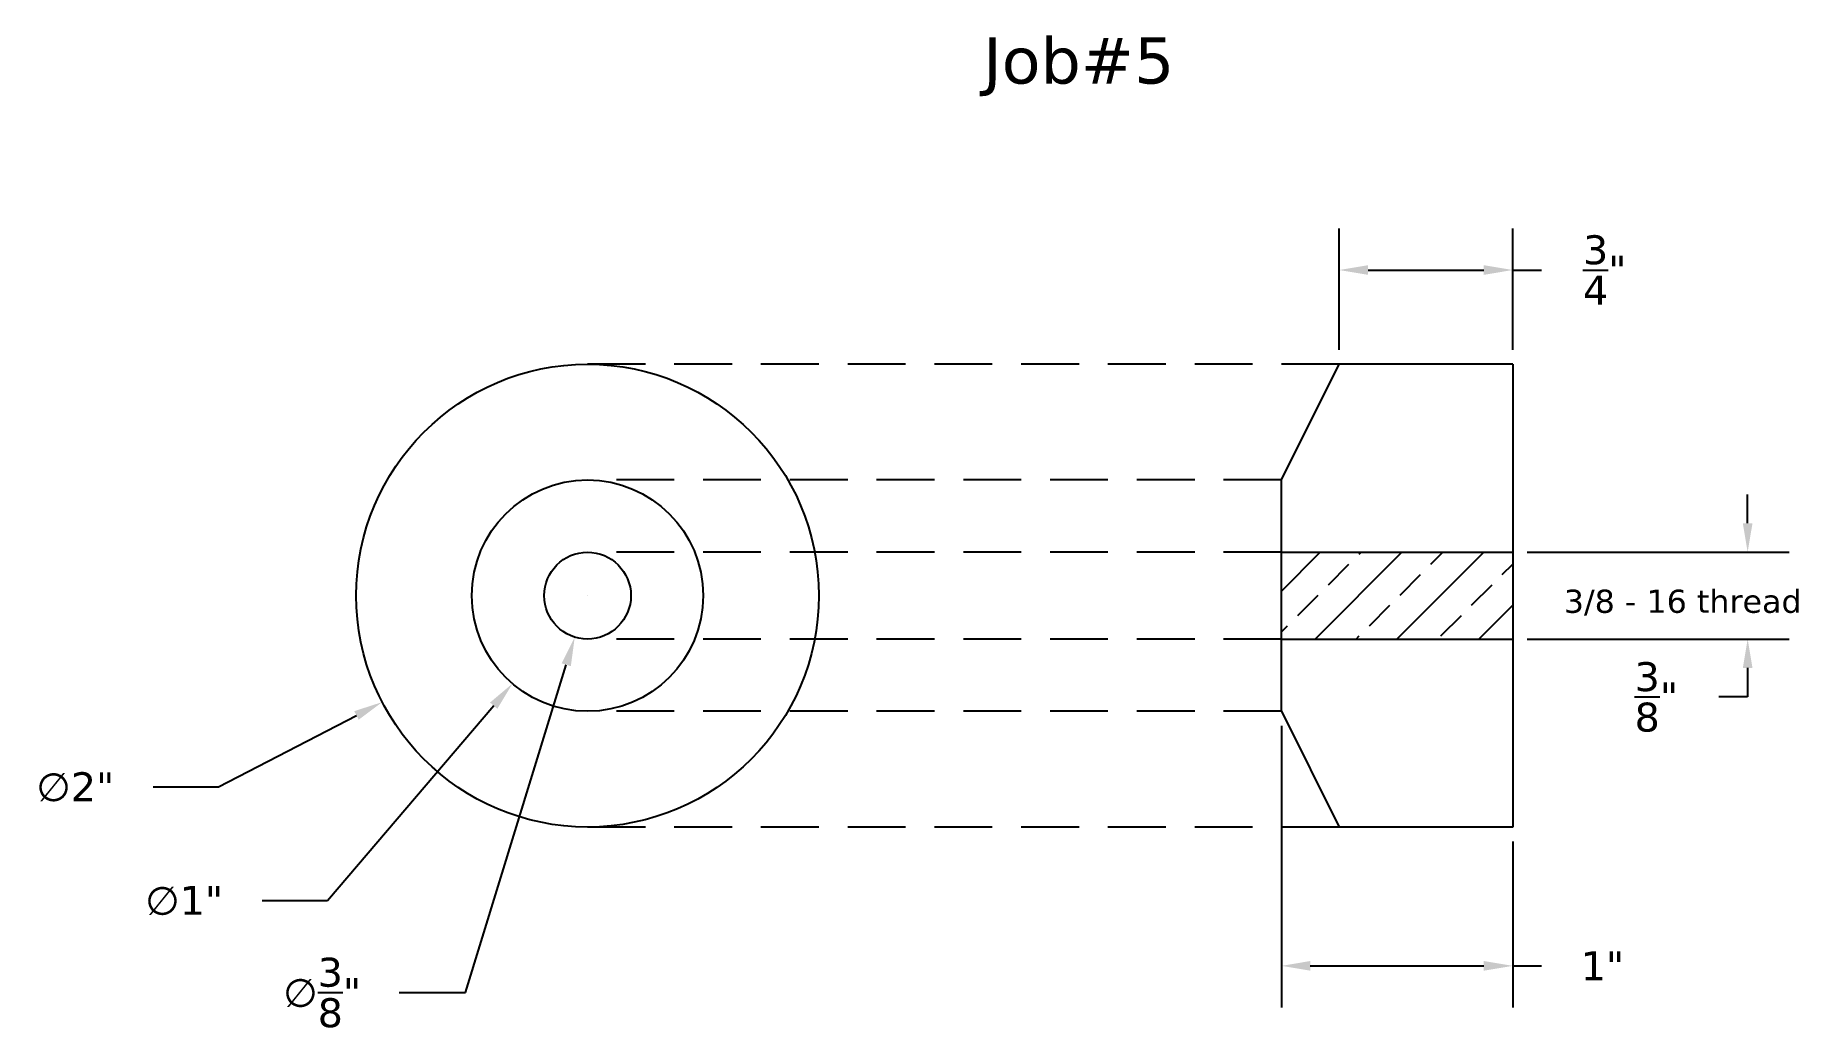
# Model space of a CAD drawing. Header units: feet. Extents: x 17.1 to 79.5, y 37.9 to 42.2.
# Drawn here: x 17.08 to 24.7, y 37.9 to 42.19 of the extents above; entities outside this region: 1.
import ezdxf

# ---------------------------------------------------------------- set-up
doc = ezdxf.new("R2010")
doc.units = ezdxf.units.FT
doc.header["$MEASUREMENT"] = 0
doc.linetypes.add('DASHED2', pattern=[0.375, 0.25, -0.125])
doc.layers.get('0').update_dxf_attribs({"color": 1})
doc.layers.add('Dimensions', color=174, linetype='Continuous')
doc.layers.add('Dotted line', color=21, linetype='DASHED2')
doc.styles.get("Standard").update_dxf_attribs({"font": 'verdana.TTF'})
doc.dimstyles.get("Standard").update_dxf_attribs({"dimtxt": 0.125, "dimasz": 0.125, "dimexe": 0.18, "dimexo": 0.0625, "dimgap": 0.1875, "dimtad": 0, "dimtih": 1, "dimtoh": 1, "dimdec": 3, "dimzin": 0, "dimdsep": 46, "dimlunit": 4, "dimtxsty": 'Standard', "dimcen": 0, "dimclrd": 256, "dimclre": 256, "dimclrt": 256, "dimadec": 0, "dimazin": 0, "dimtfac": 1, "dimtdec": 3, "dimtofl": 0, "dimtmove": 0, "dimatfit": 3, "dimfxl": 1, "dimtolj": 1, "dimtzin": 0, "dimlwd": -1, "dimarcsym": 0})

# ---------------------------------------------------------------- blocks, each defined once
blk = doc.blocks.new('*D1')
at = {"layer": 'Defpoints', "color": 0}
for p in [(23.4681, 41.1795), (22.7181, 40.7722), (23.4681, 40.7722)]:
    blk.add_point(p, dxfattribs=at)
at = {"layer": 'Dimensions', "lineweight": -2}
for p, q in [((22.7181, 40.8347), (22.7181, 41.3595)), ((23.4681, 40.8347), (23.4681, 41.3595))]:
    blk.add_line(p, q, dxfattribs=at)
at = {"layer": 'Dimensions'}
for p, q in [((22.8431, 41.1795), (23.3431, 41.1795)), ((23.4681, 41.1795), (23.5931, 41.1795))]:
    blk.add_line(p, q, dxfattribs=at)
for points in [[(22.8431, 41.2003), (22.8431, 41.1586), (22.7181, 41.1795)], [(23.3431, 41.2003), (23.3431, 41.1586), (23.4681, 41.1795)]]:
    blk.add_solid(points, dxfattribs=at)
at = {"layer": 'Dimensions', "insert": (23.8659, 41.1795), "char_height": 0.125, "attachment_point": 5}
blk.add_mtext('\\A1;{\\H1.000000x;\\S3/4;}"', dxfattribs=at)
blk = doc.blocks.new('*D2')
at = {"layer": 'Defpoints', "color": 0}
for p in [(22.4681, 39.2722), (23.4681, 38.7722), (23.4681, 38.1721)]:
    blk.add_point(p, dxfattribs=at)
at = {"layer": 'Dimensions', "lineweight": -2}
for p, q in [((22.4681, 39.2097), (22.4681, 37.9921)), ((23.4681, 38.7097), (23.4681, 37.9921))]:
    blk.add_line(p, q, dxfattribs=at)
at = {"layer": 'Dimensions'}
for p, q in [((22.5931, 38.1721), (23.3431, 38.1721)), ((23.4681, 38.1721), (23.5931, 38.1721))]:
    blk.add_line(p, q, dxfattribs=at)
for points in [[(22.5931, 38.193), (22.5931, 38.1513), (22.4681, 38.1721)], [(23.3431, 38.193), (23.3431, 38.1513), (23.4681, 38.1721)]]:
    blk.add_solid(points, dxfattribs=at)
at = {"layer": 'Dimensions', "insert": (23.8559, 38.1721), "char_height": 0.125, "attachment_point": 5}
blk.add_mtext('\\A1;1"', dxfattribs=at)
blk = doc.blocks.new('*D3')
at = {"layer": 'Defpoints', "color": 0}
for p in [(23.4681, 39.9597), (23.4681, 39.5847), (24.4838, 39.5847)]:
    blk.add_point(p, dxfattribs=at)
at = {"layer": 'Dimensions'}
for p, q in [((24.4838, 40.0847), (24.4838, 40.2097)), ((24.4838, 39.4597), (24.4838, 39.3347)), ((24.4838, 39.3347), (24.3588, 39.3347))]:
    blk.add_line(p, q, dxfattribs=at)
at = {"layer": 'Dimensions', "lineweight": -2}
for p, q in [((23.5306, 39.9597), (24.6638, 39.9597)), ((23.5306, 39.5847), (24.6638, 39.5847))]:
    blk.add_line(p, q, dxfattribs=at)
at = {"layer": 'Dimensions'}
for points in [[(24.463, 40.0847), (24.5047, 40.0847), (24.4838, 39.9597)], [(24.463, 39.4597), (24.5047, 39.4597), (24.4838, 39.5847)]]:
    blk.add_solid(points, dxfattribs=at)
at = {"layer": 'Dimensions', "insert": (24.0889, 39.3347), "char_height": 0.125, "attachment_point": 5}
blk.add_mtext('\\A1;{\\H1.000000x;\\S3/8;}"', dxfattribs=at)
blk = doc.blocks.new('*D4')
at = {"layer": 'Defpoints', "color": 0}
for p in [(19.5232, 39.9514), (19.4129, 39.593)]:
    blk.add_point(p, dxfattribs=at)
at = {"layer": 'Dimensions'}
for p, q in [((18.94, 38.0572), (19.3761, 39.4735)), ((18.6536, 38.0572), (18.94, 38.0572))]:
    blk.add_line(p, q, dxfattribs=at)
blk.add_solid([(19.3562, 39.4796), (19.396, 39.4674), (19.4129, 39.593)], dxfattribs=at)
at = {"layer": 'Dimensions', "insert": (18.3208, 38.0572), "char_height": 0.125, "attachment_point": 5}
blk.add_mtext('\\A1;∅{\\H1.000000x;\\S3/8;}"', dxfattribs=at)
blk = doc.blocks.new('*D5')
at = {"layer": 'Defpoints', "color": 0}
for p in [(19.7926, 40.1525), (19.1435, 39.3918)]:
    blk.add_point(p, dxfattribs=at)
at = {"layer": 'Dimensions'}
for p, q in [((18.3437, 38.4543), (19.0624, 39.2967)), ((18.0616, 38.4543), (18.3437, 38.4543))]:
    blk.add_line(p, q, dxfattribs=at)
blk.add_solid([(19.0466, 39.3102), (19.0783, 39.2832), (19.1435, 39.3918)], dxfattribs=at)
at = {"layer": 'Dimensions', "insert": (17.7242, 38.4543), "char_height": 0.125, "attachment_point": 5}
blk.add_mtext('\\A1;∅1"', dxfattribs=at)
blk = doc.blocks.new('*D6')
at = {"layer": 'Defpoints', "color": 0}
for p in [(20.3559, 40.2323), (18.5802, 39.312)]:
    blk.add_point(p, dxfattribs=at)
at = {"layer": 'Dimensions'}
for p, q in [((17.873, 38.9455), (18.4692, 39.2545)), ((17.5909, 38.9455), (17.873, 38.9455))]:
    blk.add_line(p, q, dxfattribs=at)
blk.add_solid([(18.4597, 39.273), (18.4788, 39.236), (18.5802, 39.312)], dxfattribs=at)
at = {"layer": 'Dimensions', "insert": (17.2535, 38.9455), "char_height": 0.125, "attachment_point": 5}
blk.add_mtext('\\A1;∅2"', dxfattribs=at)

msp = doc.modelspace()

# ---------------------------------------------------------------- hatches: boundary and pattern name
h = msp.add_hatch()
h.set_pattern_fill('ANSI33', color=256, style=0)
h.paths.add_polyline_path([(23.4681, 39.9597), (22.4681, 39.9597), (22.4681, 39.7722), (22.4681, 39.5847), (23.4681, 39.5847), (23.4681, 39.7722)])

# ---------------------------------------------------------------- linework, layer by layer
for p, q in [((22.4681, 40.2722), (22.7181, 40.7722)), ((23.4681, 40.7722), (22.7181, 40.7722)), ((22.4681, 39.9597), (23.4681, 39.9597)), ((18.9681, 39.7722), (18.9681, 39.7722)), ((19.4681, 39.7722), (19.4681, 39.7722)), ((19.4681, 39.7722), (19.4681, 39.7722)), ((19.4681, 39.7722), (19.4681, 39.7722)), ((19.4681, 39.7722), (19.4681, 39.7722)), ((19.4681, 39.7722), (19.4681, 39.7722)), ((19.4681, 39.7722), (19.4681, 39.7722)), ((19.4681, 39.7722), (19.4681, 39.7722)), ((19.4681, 39.7722), (19.4681, 39.7722)), ((19.4681, 39.7722), (19.4681, 39.7722)), ((22.4681, 39.5847), (23.4681, 39.5847)), ((22.4681, 39.2722), (22.7181, 38.7722)), ((23.4681, 38.7722), (22.7181, 38.7722))]:
    msp.add_line(p, q)
for points in [[(23.4681, 40.7722), (23.4681, 39.7722), (23.4681, 38.7722)], [(79.4681, 39.7722), (79.4681, 40.7722)], [(22.4681, 39.2722), (22.4681, 39.7722), (22.4681, 40.2722)]]:
    msp.add_lwpolyline(points)
for radius in [1, 0.5, 0.1875]:
    msp.add_circle((19.4681, 39.7722), radius)
at = {"layer": 'Dotted line'}
for p, q in [((22.7181, 40.7722), (19.4681, 40.7722)), ((22.4681, 40.2722), (19.4681, 40.2722)), ((22.4681, 39.9597), (19.4681, 39.9597)), ((22.4681, 39.5847), (19.4681, 39.5847)), ((22.4681, 39.2722), (19.4681, 39.2722)), ((22.7181, 38.7722), (19.4681, 38.7722))]:
    msp.add_line(p, q, dxfattribs=at)

# ---------------------------------------------------------------- texts
at = {"layer": 'Defpoints'}
msp.add_text('Job#5', height=0.2, dxfattribs=at).set_placement((21.178, 41.9856))
at = {"layer": 'Dimensions'}
msp.add_text('3/8 - 16 thread', height=0.1, dxfattribs=at).set_placement((23.6889, 39.6979))

# ---------------------------------------------------------------- dimensions: what is measured, and where the dimension line sits
for base, p1, p2, picture, middle in [((23.4681, 41.1795), (22.7181, 40.7722), (23.4681, 40.7722), '*D1', (23.8659, 41.1795)), ((23.4681, 38.1721), (22.4681, 39.2722), (23.4681, 38.7722), '*D2', (23.8559, 38.1721))]:
    dim = msp.add_linear_dim(base=base, p1=p1, p2=p2, dimstyle='Standard', dxfattribs=at)
    dim.commit()
    dim.dimension.update_dxf_attribs({"geometry": picture, "text_midpoint": middle})
for p1, p2, picture, middle in [((20.3559, 40.2323), (18.5802, 39.312), '*D6', (17.2535, 38.9455)), ((19.7926, 40.1525), (19.1435, 39.3918), '*D5', (17.7242, 38.4543)), ((19.5232, 39.9514), (19.4129, 39.593), '*D4', (18.3208, 38.0572))]:
    dim = msp.add_diameter_dim_2p(p1=p1, p2=p2, dimstyle='Standard', dxfattribs=at)
    dim.commit()
    dim.dimension.update_dxf_attribs({"geometry": picture, "text_midpoint": middle, "dimtype": 163})
dim = msp.add_linear_dim(base=(24.4838, 39.5847), p1=(23.4681, 39.9597), p2=(23.4681, 39.5847), angle=90, dimstyle='Standard', dxfattribs=at)
dim.commit()
dim.dimension.update_dxf_attribs({"geometry": '*D3', "text_midpoint": (24.0889, 39.3347)})

doc.saveas('drawing.dxf')
